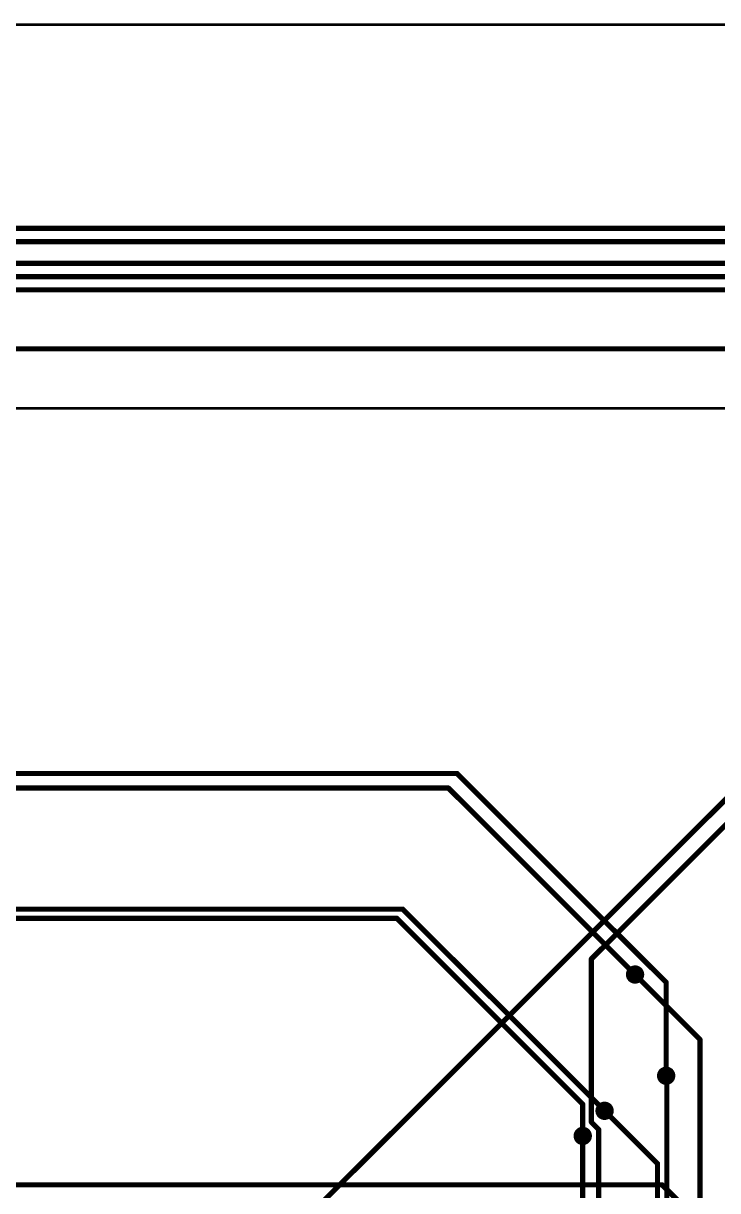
# Model space of a CAD drawing. Header units: millimetres. Extents: x 242 to 402, y 147 to 267.
# Drawn here: x 320.98 to 347.62, y 221.93 to 266.75 of the extents above; entities that cross this region are included whole.
import ezdxf

# ---------------------------------------------------------------- set-up
doc = ezdxf.new("R2010")
doc.units = ezdxf.units.MM
for name, color, linetype in [('BottomLayer', 5, 'Continuous'), ('BottomSolder', 6, 'Continuous'), ('Mechanical1', 6, 'Continuous'), ('Mechanical15', 56, 'Continuous'), ('MultiLayer', 9, 'Continuous'), ('TopLayer', 1, 'Continuous'), ('TopSolder', 216, 'Continuous'), ('ViaHoleLayer', 16, 'Continuous')]:
    doc.layers.add(name, color=color, linetype=linetype)

msp = doc.modelspace()

# ---------------------------------------------------------------- linework, layer by layer
at = {"layer": 'BottomLayer', "const_width": 0.2}
for points in [[(301.955, 258.877), (365.455, 258.877)], [(301.041, 258.369), (364.947, 258.369)], [(310.007, 257.531), (364.769, 257.531)], [(314.913, 257.023), (364.515, 257.023)], [(316.499, 256.515), (354.965, 256.515)], [(314.264, 254.254), (348.268, 254.254)], [(288.239, 237.947), (337.617, 237.947)], [(337.617, 237.947), (345.643, 229.921)], [(309.118, 237.388), (337.287, 237.388)], [(337.287, 237.388), (344.449, 230.226)], [(302.731, 232.736), (335.538, 232.736)], [(335.538, 232.736), (343.281, 224.993)], [(302.381, 232.386), (335.304, 232.386)], [(335.304, 232.386), (342.443, 225.247)], [(345.643, 226.339), (345.643, 229.921)], [(342.443, 224.028), (342.443, 225.247)], [(314.046, 222.148), (345.491, 222.148)], [(345.491, 222.148), (349.098, 218.542)]]:
    msp.add_lwpolyline(points, dxfattribs=at)
at = {"layer": 'BottomLayer'}
for points, const_width in [([(337.567, 237.947, 1), (337.667, 237.947, 1)], 0.1), ([(337.567, 237.947, 1), (337.667, 237.947, 1)], 0.1), ([(337.237, 237.388, 1), (337.337, 237.388, 1)], 0.1), ([(337.237, 237.388, 1), (337.337, 237.388, 1)], 0.1), ([(335.488, 232.736, 1), (335.588, 232.736, 1)], 0.1), ([(335.488, 232.736, 1), (335.588, 232.736, 1)], 0.1), ([(335.254, 232.386, 1), (335.354, 232.386, 1)], 0.1), ([(335.254, 232.386, 1), (335.354, 232.386, 1)], 0.1), ([(344.324, 230.226, 1), (344.574, 230.226, 1)], 0.25), ([(344.399, 230.226, 1), (344.499, 230.226, 1)], 0.1), ([(345.593, 229.921, 1), (345.693, 229.921, 1)], 0.1), ([(345.593, 229.921, 1), (345.693, 229.921, 1)], 0.1), ([(345.518, 226.339, 1), (345.768, 226.339, 1)], 0.25), ([(345.593, 226.339, 1), (345.693, 226.339, 1)], 0.1), ([(342.393, 225.247, 1), (342.493, 225.247, 1)], 0.1), ([(342.393, 225.247, 1), (342.493, 225.247, 1)], 0.1), ([(343.156, 224.993, 1), (343.406, 224.993, 1)], 0.25), ([(343.231, 224.993, 1), (343.331, 224.993, 1)], 0.1), ([(342.318, 224.028, 1), (342.568, 224.028, 1)], 0.25), ([(342.393, 224.028, 1), (342.493, 224.028, 1)], 0.1), ([(345.441, 222.148, 1), (345.541, 222.148, 1)], 0.1), ([(345.441, 222.148, 1), (345.541, 222.148, 1)], 0.1)]:
    msp.add_lwpolyline(points, format="xyb", close=True, dxfattribs=dict(at, const_width=const_width))
at = {"layer": 'BottomSolder', "const_width": 0.352}
for points in [[(344.274, 230.226, 1), (344.625, 230.226, 1)], [(345.467, 226.339, 1), (345.819, 226.339, 1)], [(343.105, 224.993, 1), (343.457, 224.993, 1)], [(342.267, 224.028, 1), (342.619, 224.028, 1)]]:
    msp.add_lwpolyline(points, format="xyb", close=True, dxfattribs=at)
at = {"layer": 'Mechanical1', "const_width": 0.1}
msp.add_lwpolyline([(272.923, 251.968), (352.933, 251.968)], dxfattribs=at)
at = {"layer": 'Mechanical15', "const_width": 0.1}
msp.add_lwpolyline([(247.015, 266.7), (396.875, 266.7)], dxfattribs=at)
at = {"layer": 'MultiLayer', "const_width": 0.25}
for points in [[(344.324, 230.226, 1), (344.574, 230.226, 1)], [(345.518, 226.339, 1), (345.768, 226.339, 1)], [(343.156, 224.993, 1), (343.406, 224.993, 1)], [(342.318, 224.028, 1), (342.568, 224.028, 1)]]:
    msp.add_lwpolyline(points, format="xyb", close=True, dxfattribs=at)
at = {"layer": 'TopLayer', "const_width": 0.2}
for points in [[(328.219, 217.246), (364.287, 253.314)], [(342.773, 230.822), (362.776, 250.825)], [(342.773, 224.561), (342.773, 230.822)], [(344.449, 230.226), (346.939, 227.736)], [(346.939, 181.889), (346.939, 227.736)], [(345.643, 226.339), (345.669, 226.314)], [(345.669, 171.107), (345.669, 226.314)], [(343.281, 224.993), (345.313, 222.961)], [(342.773, 224.561), (343.052, 224.282)], [(342.443, 178.765), (342.443, 224.028)], [(343.052, 186.715), (343.052, 224.282)], [(345.313, 172.847), (345.313, 222.961)]]:
    msp.add_lwpolyline(points, dxfattribs=at)
at = {"layer": 'TopLayer'}
for points, const_width in [([(342.723, 230.822, 1), (342.823, 230.822, 1)], 0.1), ([(342.723, 230.822, 1), (342.823, 230.822, 1)], 0.1), ([(344.324, 230.226, 1), (344.574, 230.226, 1)], 0.25), ([(344.399, 230.226, 1), (344.499, 230.226, 1)], 0.1), ([(346.889, 227.736, 1), (346.989, 227.736, 1)], 0.1), ([(346.889, 227.736, 1), (346.989, 227.736, 1)], 0.1), ([(345.518, 226.339, 1), (345.768, 226.339, 1)], 0.25), ([(345.593, 226.339, 1), (345.693, 226.339, 1)], 0.1), ([(345.619, 226.314, 1), (345.719, 226.314, 1)], 0.1), ([(345.619, 226.314, 1), (345.719, 226.314, 1)], 0.1), ([(343.156, 224.993, 1), (343.406, 224.993, 1)], 0.25), ([(343.231, 224.993, 1), (343.331, 224.993, 1)], 0.1), ([(342.723, 224.561, 1), (342.823, 224.561, 1)], 0.1), ([(342.723, 224.561, 1), (342.823, 224.561, 1)], 0.1), ([(342.318, 224.028, 1), (342.568, 224.028, 1)], 0.25), ([(342.393, 224.028, 1), (342.493, 224.028, 1)], 0.1), ([(343.002, 224.282, 1), (343.102, 224.282, 1)], 0.1), ([(343.002, 224.282, 1), (343.102, 224.282, 1)], 0.1), ([(345.263, 222.961, 1), (345.363, 222.961, 1)], 0.1), ([(345.263, 222.961, 1), (345.363, 222.961, 1)], 0.1)]:
    msp.add_lwpolyline(points, format="xyb", close=True, dxfattribs=dict(at, const_width=const_width))
at = {"layer": 'TopSolder', "const_width": 0.352}
for points in [[(344.274, 230.226, 1), (344.625, 230.226, 1)], [(345.467, 226.339, 1), (345.819, 226.339, 1)], [(343.105, 224.993, 1), (343.457, 224.993, 1)], [(342.267, 224.028, 1), (342.619, 224.028, 1)]]:
    msp.add_lwpolyline(points, format="xyb", close=True, dxfattribs=at)
at = {"layer": 'ViaHoleLayer', "const_width": 0.15}
for points in [[(344.374, 230.226, 1), (344.524, 230.226, 1)], [(345.568, 226.339, 1), (345.718, 226.339, 1)], [(343.206, 224.993, 1), (343.356, 224.993, 1)], [(342.368, 224.028, 1), (342.518, 224.028, 1)]]:
    msp.add_lwpolyline(points, format="xyb", close=True, dxfattribs=at)

doc.saveas('drawing.dxf')
